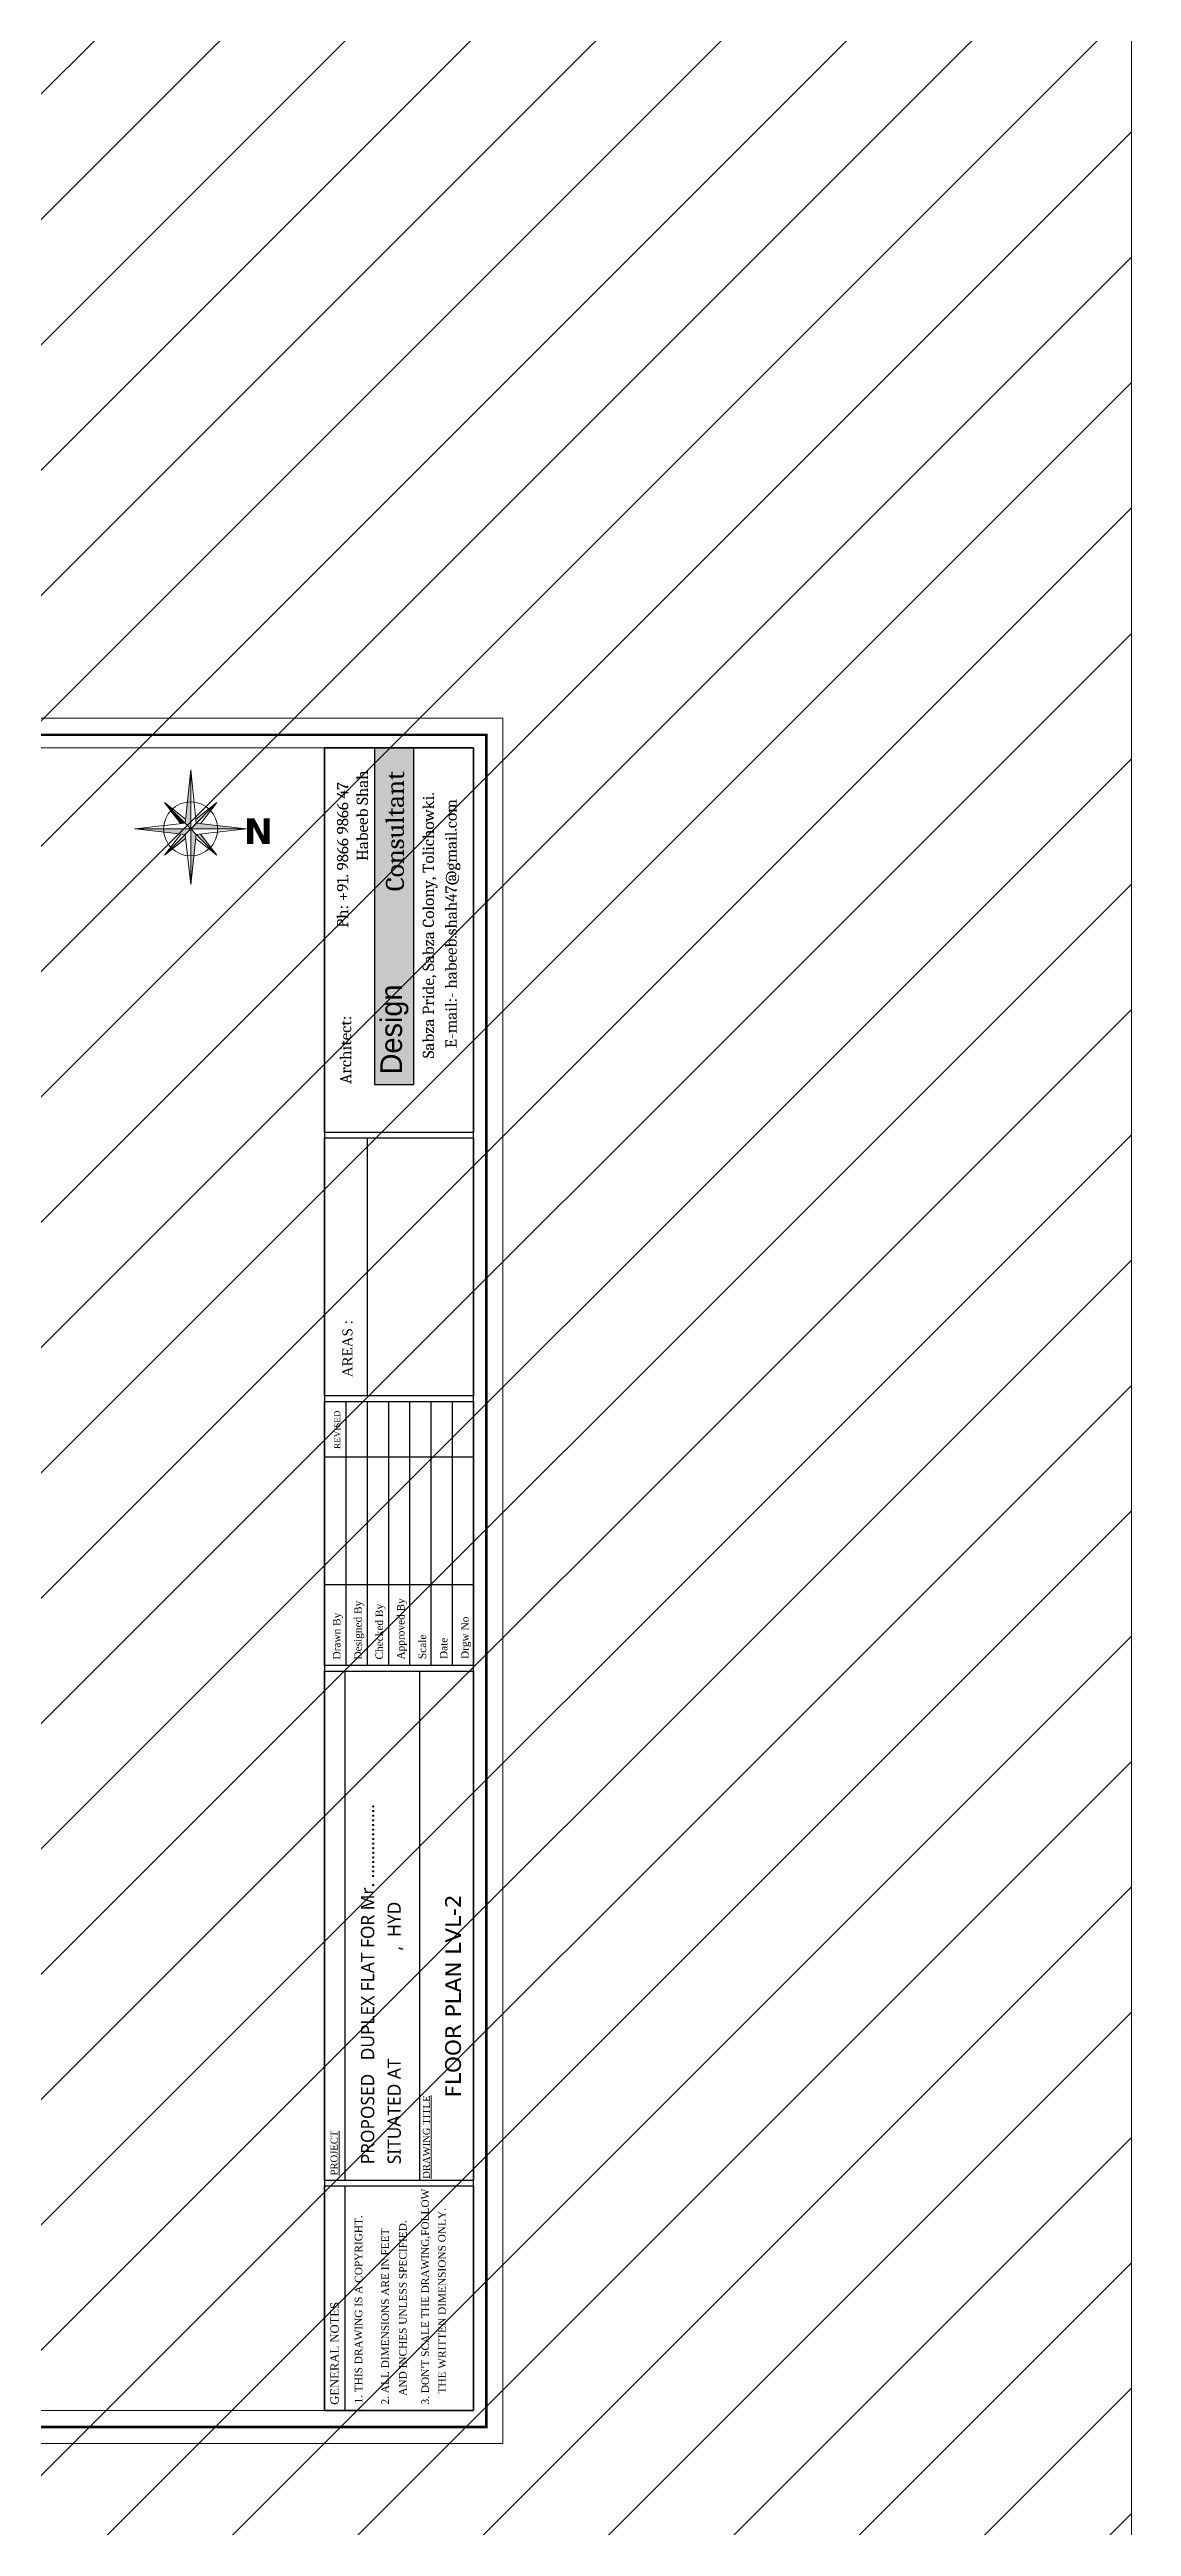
# Model space of a CAD drawing. Header units: inches. Extents: x -179 to 4134, y -2155 to 815.
# Drawn here: x 1710 to 2098, y -960 to -73 of the extents above; entities that cross this region are included whole.
import ezdxf
from ezdxf.enums import TextEntityAlignment as Align

# ---------------------------------------------------------------- set-up
doc = ezdxf.new("R2010")
doc.units = ezdxf.units.IN
doc.header["$LTSCALE"] = 5
doc.layers.add('text', color=7, linetype='Continuous', lineweight=5)
doc.layers.add('title', color=7, linetype='Continuous', lineweight=5)
doc.styles.add('Cambria', font='Cambria.ttf', dxfattribs={"height": 5})
doc.styles.add('OPTIMA', font='vinet.ttf')
doc.styles.add('raj', font='times.ttf')
doc.styles.add('TNR', font='trebuc.ttf')

msp = doc.modelspace()

# ---------------------------------------------------------------- hatches: boundary and pattern name
at = {"lineweight": 15, "ltscale": 0.25, "transparency": 33554687}
h = msp.add_hatch(dxfattribs=at)
h.set_pattern_fill('ANSI31', color=256, scale=10)
h.paths.add_polyline_path([(-179.41, 814.5), (2097.9, 814.5), (2097.9, -2154.98), (-179.41, -2154.98)])
at = {"layer": 'text'}
h = msp.add_hatch(color=252, dxfattribs=at)
h.dxf.hatch_style = 1
h.paths.add_polyline_path([(1826.91, -443.65), (1826.91, -322.83), (1840.82, -322.83), (1840.82, -443.65)])
at = {"layer": 'title'}
h = msp.add_hatch(color=5, dxfattribs=at)
h.paths.add_polyline_path([(1760.99, -351.92), (1758.99, -353.91), (1741.02, -351.92)])
h.paths.add_polyline_path([(1758.99, -353.91), (1759.15, -355.4), (1751.58, -361.33)])
h.paths.add_polyline_path([(1760.99, -351.92), (1762.98, -353.91), (1760.99, -371.88)])
h.paths.add_polyline_path([(1762.98, -353.91), (1764.47, -353.75), (1770.4, -361.33)])
h.paths.add_polyline_path([(1760.99, -351.92), (1762.98, -349.92), (1780.95, -351.92)])
h.paths.add_polyline_path([(1762.98, -349.92), (1762.82, -348.43), (1770.4, -342.51)])
h.paths.add_polyline_path([(1760.99, -330.74), (1760.99, -351.92), (1758.99, -349.92)])
msp.add_hatch(color=256, dxfattribs=at).paths.add_polyline_path([(1758.99, -349.92), (1757.5, -350.09), (1751.58, -342.51)])

# ---------------------------------------------------------------- linework, layer by layer
at = {"lineweight": 15, "ltscale": 0.25}
msp.add_lwpolyline([(-179.41, 814.5), (2097.9, 814.5), (2097.9, -2154.98), (-179.41, -2154.98)], close=True, dxfattribs=at)
msp.add_lwpolyline([(1826.91, -443.65), (1826.91, -322.83), (1840.82, -322.83), (1840.82, -443.65)], close=True)
at = {"layer": 'title'}
for p, q in [((1758.99, -349.92), (1760.99, -330.74)), ((1762.98, -349.92), (1760.99, -330.74)), ((1760.99, -351.92), (1760.99, -330.74)), ((1751.58, -342.51), (1757.5, -350.09)), ((1751.58, -342.51), (1759.15, -348.43)), ((1758.99, -349.92), (1751.58, -342.51)), ((1760.99, -351.92), (1770.4, -342.51)), ((1770.4, -342.51), (1762.82, -348.43)), ((1770.4, -342.51), (1764.47, -350.09)), ((1741.02, -351.92), (1758.99, -349.92)), ((1760.99, -351.92), (1741.02, -351.92)), ((1741.02, -351.92), (1758.99, -353.91)), ((1751.58, -361.33), (1757.5, -353.75)), ((1758.99, -353.91), (1751.58, -361.33)), ((1758.99, -349.92), (1760.99, -351.92)), ((1758.99, -353.91), (1760.99, -351.92)), ((1760.99, -371.88), (1758.99, -353.91)), ((1760.99, -351.92), (1762.98, -349.92)), ((1760.99, -351.92), (1780.95, -351.92)), ((1760.99, -351.92), (1760.99, -371.88)), ((1762.98, -353.91), (1760.99, -351.92)), ((1760.99, -371.88), (1762.98, -353.91)), ((1762.98, -349.92), (1780.95, -351.92)), ((1762.98, -353.91), (1780.95, -351.92)), ((1762.98, -353.91), (1770.4, -361.33)), ((1770.4, -361.33), (1764.47, -353.75)), ((1751.58, -361.33), (1759.15, -355.4)), ((1770.4, -361.33), (1762.82, -355.4))]:
    msp.add_line(p, q, dxfattribs=at)
at = {"layer": 'title', "lineweight": 25}
for p, q in [((1824.15, -462.63), (1824.15, -555.01)), ((1816.53, -557.01), (1816.53, -651.6)), ((1824.15, -557.01), (1824.15, -651.6)), ((1831.77, -557.01), (1831.77, -651.6)), ((1839.4, -557.01), (1839.4, -651.6)), ((1847.02, -557.01), (1847.02, -651.6)), ((1854.64, -557.01), (1854.64, -651.6)), ((1809, -576.8), (1862.35, -576.8)), ((1808.91, -622.58), (1862.26, -622.58))]:
    msp.add_line(p, q, dxfattribs=at)
at = {"layer": 'title', "linetype": 'Continuous', "lineweight": -3}
for p, q in [((1816.3, -836.03), (1816.3, -653.61)), ((1843.09, -836.03), (1843.09, -653.61)), ((1816.3, -918.41), (1816.3, -838.03))]:
    msp.add_line(p, q, dxfattribs=at)
at = {"layer": 'title'}
for points in [[(1872.78, -930.3), (1872.78, -312.31), (998.77, -312.31), (998.77, -930.3)], [(1862.26, -322.83), (1009.28, -322.83), (1009.28, -918.41), (1862.26, -918.41)]]:
    msp.add_lwpolyline(points, close=True, dxfattribs=at)
at = {"layer": 'title', "color": 7, "linetype": 'Continuous', "const_width": 0.902}
msp.add_lwpolyline([(1866.85, -318.25), (1004.7, -318.25), (1004.7, -924.37), (1866.85, -924.37)], close=True, dxfattribs=at)
at = {"layer": 'title', "lineweight": -3}
for points in [[(1808.91, -460.62), (1808.91, -322.83), (1862.26, -322.83), (1862.26, -460.62)], [(1808.91, -322.83), (1808.91, -918.41), (1862.26, -918.41), (1862.26, -322.83)], [(1808.91, -555.01), (1808.91, -462.63), (1862.26, -462.63), (1862.26, -555.01)], [(1808.91, -651.6), (1808.91, -557.01), (1862.26, -557.01), (1862.26, -651.6)]]:
    msp.add_lwpolyline(points, close=True, dxfattribs=at)
at = {"layer": 'title', "linetype": 'Continuous', "lineweight": -3}
for points in [[(1808.91, -836.03), (1808.91, -653.61), (1862.26, -653.61), (1862.26, -836.03)], [(1808.91, -918.41), (1808.91, -838.03), (1862.26, -838.03), (1862.26, -918.41)]]:
    msp.add_lwpolyline(points, close=True, dxfattribs=at)
at = {"layer": 'title'}
msp.add_circle((1760.99, -351.92), 9.69, dxfattribs=at)

# ---------------------------------------------------------------- texts
at = {"layer": 'title', "style": 'Cambria'}
for s, height, p in [('Ph: +91. 9866 9866 47', 4.0503, (1817.41, -387.37)), ('Habeeb Shah', 4.0503, (1824.47, -363.4)), ('Consultant ', 6.449, (1837.37, -374.24)), ('Sabza Pride, Sabza Colony, Tolichowki.', 4.0503, (1848.14, -434.08)), ('E-mail:- habeeb.shah47@gmail.com', 4.0503, (1856.26, -430.47)), ('Architect:', 4.05, (1818.48, -443.27))]:
    msp.add_text(s, height=height, rotation=90, dxfattribs=at).set_placement(p)
at = {"layer": 'title', "color": 1, "style": 'OPTIMA'}
msp.add_text('Design', height=7.739, rotation=90, dxfattribs=at).set_placement((1836.66, -439.87))
at = {"layer": 'title', "style": 'raj'}
for s, height, p in [('AREAS :', 3.55, (1815.35, -548.31)), ('REVISED', 2.148, (1812.38, -574)), ('Designed By', 2.6844, (1819.56, -649.46)), ('Checked By', 2.684, (1827.18, -649.46)), ('Approved By', 2.6844, (1834.88, -649.46)), ('Drawn By', 2.684, (1811.94, -649.46)), ('Drgw No', 2.684, (1857.87, -649.29)), ('Scale ', 2.684, (1842.62, -649.29)), ('Date', 2.684, (1850.25, -649.29))]:
    msp.add_text(s, height=height, rotation=90, dxfattribs=at).set_placement(p, align=Align.TOP_LEFT)
at = {"layer": 'title', "attachment_point": 3, "line_spacing_factor": 1.200437, "style": 'TNR'}
for s, insert, char_height, width, rotation in [('\\pxql;{\\fVerdana|b1|i0|c0|p34;\\C1;N}', (1494.63, -357.28), 9.0861, 295.8367, 180), ('\\pxql;PROPOSED   DUPLEX FLAT FOR Mr. ................ \\PSITUATED AT                        ,  HYD', (1821.96, -655.58), 4.7571, 174.6611, 90)]:
    msp.add_mtext(s, dxfattribs=dict(at, insert=insert, char_height=char_height, width=width, rotation=rotation))
at = {"layer": 'title', "lineweight": 15, "insert": (1852.13, -811.21), "char_height": 5.6233, "width": 237.7109, "attachment_point": 1, "rotation": 90, "line_spacing_factor": 0.80054, "style": 'raj'}
msp.add_mtext('{\\fVerdana|b0|i0|c0|p34;  FLOOR PLAN LVL-2}', dxfattribs=at)
at = {"layer": 'title', "linetype": 'Continuous', "attachment_point": 2, "rotation": 90, "style": 'raj'}
for s, insert, char_height, width in [('\\A1;\\pxql;{\\LDRAWING TITLE}', (1844.13, -806.01), 2.5122, 58.8322), ('\\A1;\\pxql;{\\LPROJECT}', (1811.1, -804.84), 2.5122, 58.8322), ('\\A1;\\pxql;GENERAL NOTES', (1811.03, -881.3), 2.9984, 70.2183)]:
    msp.add_mtext(s, dxfattribs=dict(at, insert=insert, char_height=char_height, width=width))
at = {"layer": 'title', "char_height": 2.6844, "attachment_point": 1, "rotation": 90, "style": 'raj'}
for s, insert, width in [("\\A1;3. DON'T SCALE THE DRAWING,FOLLOW ", (1843.64, -916.31), 143.3386), ('\\A1;{\\fTimes New Roman|b0|i0|c0|p18;1. THIS DRAWING IS A COPYRIGHT.}', (1819.75, -915.97), 118.8722), ('\\A1;AND INCHES UNLESS SPECIFIED.', (1835.61, -913.18), 143.3386), ('\\A1;THE WRITTEN DIMENSIONS ONLY. ', (1849.62, -912.38), 143.3386), ('\\A1;2. ALL DIMENSIONS ARE IN FEET ', (1829.3, -916.31), 132.402)]:
    msp.add_mtext(s, dxfattribs=dict(at, insert=insert, width=width))

doc.saveas('drawing.dxf')
